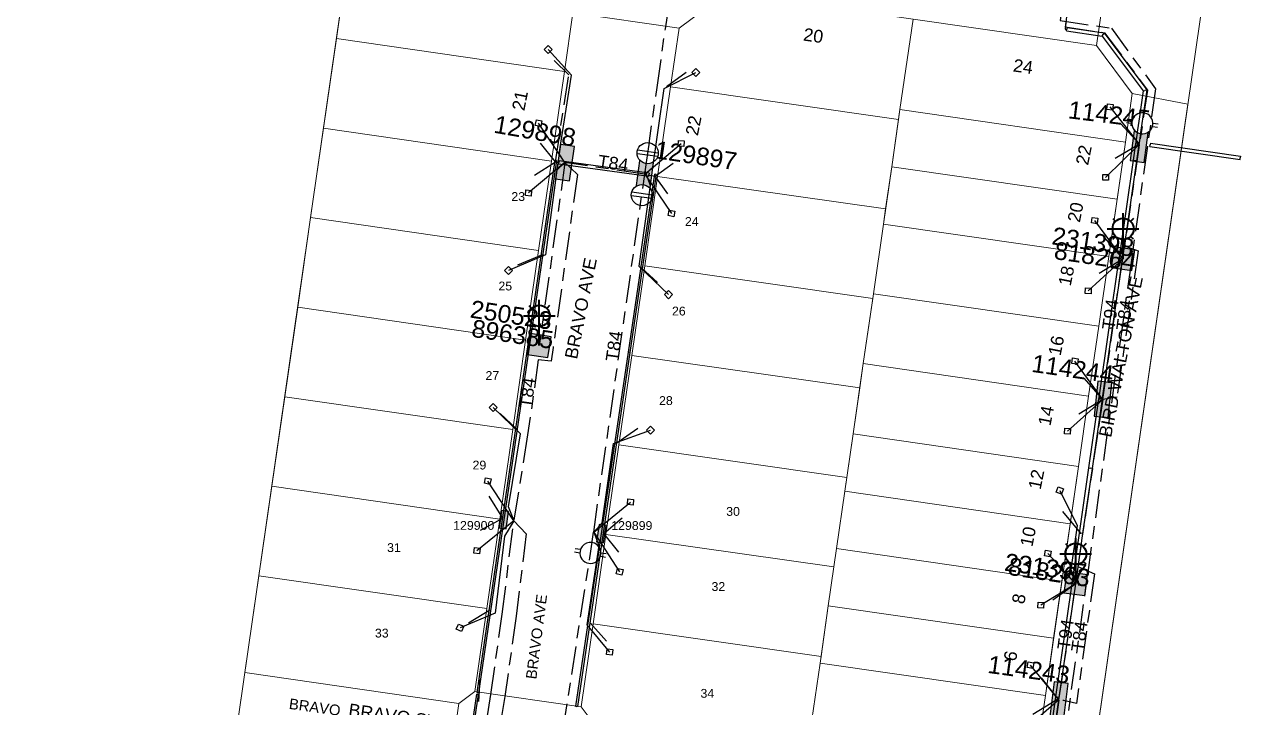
# Model space of a CAD drawing. Header units: metres. Extents: x 300545 to 301772, y 6244522 to 6246099.
# Drawn here: x 300962.2 to 301137.2, y 6244959.1 to 6245055.9 of the extents above; entities that cross this region are included whole.
import ezdxf
from ezdxf.enums import TextEntityAlignment as Align

# ---------------------------------------------------------------- set-up
doc = ezdxf.new("R2010")
doc.units = ezdxf.units.M
doc.linetypes.add('Cable Exist UG', pattern=[8.2, 4, -1.2, 1.8, -1.2])
doc.layers.get('0').update_dxf_attribs({"color": 6})
for name, color, linetype in [('_User Miscellaneous1', 7, 'Continuous'), ('Duct_SP_EXT', 7, 'Continuous'), ('Equip_LV_EXT', 7, 'Continuous'), ('Equip_SP_SL_EXT', 7, 'Continuous'), ('Mains_HV_EXT', 7, 'Continuous'), ('Mains_LV_EXT', 7, 'Continuous'), ('Mains_LV_SL_EXT', 7, 'Continuous'), ('Services_SP_EXT', 7, 'Continuous'), ('SupportsUG_SP_LV_EXT', 7, 'Continuous'), ('SupportsUG_SP_LV_SL_EXT', 7, 'Continuous'), ('Trench_SP_EXT', 7, 'Continuous')]:
    doc.layers.add(name, color=color, linetype=linetype)
doc.layers.add('Cadastre Land Parcels_SP_EXT', color=9, linetype='Continuous', lineweight=5)
doc.layers.add('Cadastre Roads_SP_EXT', color=9, linetype='Continuous', lineweight=5)
doc.styles.add('COLUMN_LABEL', font='arial.ttf')
doc.styles.add('iecARIAL', font='arial.ttf', dxfattribs={"height": 2})
doc.styles.add('POLE_LABEL', font='arial.ttf')
doc.styles.get("Standard").update_dxf_attribs({"font": 'arial.ttf'})

# ---------------------------------------------------------------- blocks, each defined once
blk = doc.blocks.new('COLUMN_EXT')
blk.add_hatch(color=256).paths.add_polyline_path([(-1.49, 1.48), (-1.49, -1.49), (1.48, -1.49), (1.48, 1.48)])
blk.add_lwpolyline([(-1.49, -1.49), (1.48, -1.49), (1.48, 1.48), (-1.49, 1.48)], close=True)
for tag, height, style, flags, p in [('ASSET_NUM', 2.5, 'COLUMN_LABEL', 8, (2, 2)), ('STRUCTURE_PLANT_NUMBER', 0.2, 'POLE_LABEL', 9, (1.81, 0.03)), ('STREET_CODE', 0.2, 'COLUMN_LABEL', 9, (1.81, -0.2))]:
    blk.add_attdef(tag, text='', height=height, dxfattribs=dict(style=style, flags=flags)).set_placement(p, align=Align.MIDDLE_LEFT)
at = {"flags": 9}
for tag, p in [('COLUMN_TYPE', (1.81, -0.4)), ('OWNED_BY', (1.81, -0.6)), ('STATE', (1.81, -0.8)), ('USAGE', (1.81, -1)), ('STREETNAME', (1.81, -1.6)), ('SUBURB', (1.81, -1.8)), ('LEGEND', (1.81, -1.2)), ('LOCATION', (1.81, -1.4)), ('NOTES', (1.81, -2))]:
    blk.add_attdef(tag, text='', height=0.2, dxfattribs=at).set_placement(p, align=Align.MIDDLE_LEFT)
at = {"flags": 1}
blk.add_attdef('Z', (1.81, -2.35), '', height=0.2, dxfattribs=at)
blk = doc.blocks.new('PILLAR_EXT')
blk.add_hatch(color=256).paths.add_polyline_path([(-2.475, 0.99), (-2.475, -0.99), (2.475, -0.99), (2.475, 0.99)])
blk.add_lwpolyline([(-2.475, -0.99), (2.475, -0.99), (2.475, 0.99), (-2.475, 0.99)], close=True)
at = {"style": 'iecARIAL', "flags": 8}
blk.add_attdef('ASSET_NUM', (1.5, 3.5), '', height=2.5, dxfattribs=at)
for tag, p, flags in [('OWNED_BY', (0, -0.2), 9), ('STATE', (0, -0.4), 9), ('SUPPORT_TYPE', (0, -0.6), 9), ('STREETNAME', (0, -1.8), 9), ('USAGE', (0, -0.8), 9), ('LEGEND', (0, -1), 9), ('LOCATION', (0, -1.2), 9), ('NOTES', (0, -1.4), 9), ('PARENT', (0, -1.6), 9), ('SUBURB', (0, -2), 1)]:
    blk.add_attdef(tag, p, '', height=0.2, dxfattribs=dict(flags=flags))
blk = doc.blocks.new('*U41')
blk.add_hatch(color=256).paths.add_polyline_path([(2.51, -2.1), (2.48, -0.12), (-2.47, -0.19), (-2.44, -2.17)])
blk.add_lwpolyline([(2.48, -0.12), (-2.47, -0.19), (-2.44, -2.17), (2.51, -2.1)], close=True)
at = {"style": 'iecARIAL', "flags": 8}
blk.add_attdef('ASSET_NUM', (1.5, 3.5), '', height=2.5, dxfattribs=at)
for tag, p, flags in [('OWNED_BY', (0, -0.2), 9), ('STATE', (0, -0.4), 9), ('SUPPORT_TYPE', (0, -0.6), 9), ('STREETNAME', (0, -1.8), 9), ('SUBURB', (0, -2), 1), ('USAGE', (0, -0.8), 9), ('LEGEND', (0, -1), 9), ('LOCATION', (0, -1.2), 9), ('NOTES', (0, -1.4), 9), ('PARENT', (0, -1.6), 9)]:
    blk.add_attdef(tag, p, '', height=0.2, dxfattribs=dict(flags=flags))
blk = doc.blocks.new('*U40')
blk.add_hatch(color=256).paths.add_polyline_path([(2.48, -2.28), (2.48, -0.3), (-2.47, -0.32), (-2.47, -2.3)])
blk.add_lwpolyline([(2.48, -0.3), (-2.47, -0.32), (-2.47, -2.3), (2.48, -2.28)], close=True)
at = {"style": 'iecARIAL', "flags": 8}
blk.add_attdef('ASSET_NUM', (1.5, 3.5), '', height=2.5, dxfattribs=at)
for tag, p, flags in [('OWNED_BY', (0, -0.2), 9), ('STATE', (0, -0.4), 9), ('SUPPORT_TYPE', (0, -0.6), 9), ('STREETNAME', (0, -1.8), 9), ('SUBURB', (0, -2), 1), ('USAGE', (0, -0.8), 9), ('LEGEND', (0, -1), 9), ('LOCATION', (0, -1.2), 9), ('NOTES', (0, -1.4), 9), ('PARENT', (0, -1.6), 9)]:
    blk.add_attdef(tag, p, '', height=0.2, dxfattribs=dict(flags=flags))
blk = doc.blocks.new('SL_LANTERN_EXT')
at = {"lineweight": 40}
for p, q in [((-1.46, 5.68), (-1.06, 5.28)), ((0, 1.97), (0, 6.47)), ((1.46, 5.68), (1.06, 5.28)), ((-2.25, 4.22), (2.25, 4.22)), ((-1.46, 2.76), (-1.06, 3.16)), ((0, 0), (0, 2.72)), ((1.46, 2.76), (1.06, 3.16))]:
    blk.add_line(p, q, dxfattribs=at)
blk.add_circle((0, 4.22), 1.5, dxfattribs=at)
at = {"style": 'iecARIAL', "flags": 8}
blk.add_attdef('ASSET_NUM', (1.5, 1.5), '', height=2.5, dxfattribs=at)
for tag, p, height, flags in [('OPERATING_VOLTAGE', (0.98, -1.65), 0.2, 9), ('ORIENTATION', (0.98, -1.85), 0.2, 9), ('CONSTRUCTED_VOLTAGE', (0.98, -0.65), 0.2, 9), ('CONTROL_TYPE', (0.98, -0.85), 0.2, 9), ('LANTERN_PURPOSE', (0.98, -1.05), 0.2, 9), ('LANTERN_TYPE', (0.98, -1.25), 0.2, 9), ('NO_PHASES', (0.98, -1.45), 0.2, 9), ('LNUMBER', (2.18, -3.25), 2.5, 8), ('OWNED_BY', (0.98, -2.05), 0.2, 9), ('STATE', (0.98, -2.25), 0.2, 9), ('USAGE', (0.98, -2.45), 0.2, 9), ('CEXIST', (0.98, -2.65), 0.2, 9), ('CNEW', (0.98, -2.85), 0.2, 9), ('CNUMBER', (0.98, -3.05), 0.2, 9), ('CREMOVE', (0.98, -3.25), 0.2, 9), ('CREPLACE', (0.98, -3.45), 0.2, 9), ('LKINGHEIGHT', (0.98, -3.65), 0.2, 9), ('LBRACKET', (0.98, -3.85), 0.2, 9), ('LBRACKETVOCAB', (0.98, -4.05), 0.2, 9), ('LCATEGORY', (0.98, -4.25), 0.2, 9), ('LCHARGE1', (0.98, -4.45), 0.2, 9), ('LCHARGE1PERCENT', (0.98, -4.65), 0.2, 9), ('LCHARGE2', (0.98, -4.85), 0.2, 9), ('LCHARGE2PERCENT', (0.98, -5.05), 0.2, 9), ('LCHARGE3', (0.98, -5.25), 0.2, 9), ('LCHARGE3PERCENT', (0.98, -5.45), 0.2, 9), ('LEXIST', (0.98, -5.65), 0.2, 9), ('LLAMP', (0.98, -5.85), 0.2, 9), ('LLAMPVOCAB', (0.98, -6.05), 0.2, 9), ('LMAST', (0.98, -6.25), 0.2, 9), ('LMASTVOCAB', (0.98, -6.45), 0.2, 9), ('LNEW', (0.98, -6.65), 0.2, 9), ('LANTNUMBER', (0.98, -6.85), 0.2, 9), ('LOUTREACH', (0.98, -7.25), 0.2, 9), ('LOUTREACHVOCAB', (0.98, -7.45), 0.2, 9), ('LRATECODE', (0.98, -7.65), 0.2, 9), ('LREMOVE', (0.98, -7.85), 0.2, 9), ('LREPLACE', (0.98, -8.05), 0.2, 9), ('LTYPE', (0.98, -8.25), 0.2, 9), ('LTYPEVOCAB', (0.98, -8.45), 0.2, 9), ('LEGEND', (0.98, -8.65), 0.2, 9), ('LOCATION', (0.98, -8.85), 0.2, 9), ('STREETNAME', (0.98, -9.25), 0.2, 9), ('SUBURB', (0.98, -9.45), 0.2, 1), ('NOTES', (0.98, -9.05), 0.2, 9)]:
    blk.add_attdef(tag, p, '', height=height, dxfattribs=dict(flags=flags))
blk = doc.blocks.new('CCP_EXT')
at = {"flags": 9}
for tag, p in [('STATE', (0, -1.8)), ('LIFE_SUPPORT', (0, -1.6)), ('NOTES', (0, -2))]:
    blk.add_attdef(tag, text='', height=0.2, dxfattribs=at).set_placement(p, align=Align.MIDDLE_LEFT)
blk.add_wipeout([(0, 0.57), (0.57, 0), (0, -0.57), (-0.57, 0)])
blk.add_lwpolyline([(-0.57, 0), (0, 0.57), (0.57, 0), (0, -0.57), (-0.57, 0)])
at = {"flags": 1}
blk.add_attdef('Z', (0, 0), '', height=0.2, dxfattribs=at)
at = {"flags": 9}
for tag, p in [('CCP_TYPE', (0, 0)), ('CONSTRUCTED_VOLTAGE', (0, -0.2)), ('OPERATING_VOLTAGE', (0, -0.6)), ('ORIENTATION', (0, -0.8)), ('OWNED_BY', (0, -1)), ('NO_PHASES', (0, -0.4)), ('USAGE', (0, -1.2)), ('LEGEND', (0, -1.4))]:
    blk.add_attdef(tag, text='', height=0.2, dxfattribs=at).set_placement(p, align=Align.MIDDLE_LEFT)
blk = doc.blocks.new('LV_UG_LINKS_CLOSED_EXT')
blk.add_wipeout([(-1.06, 1.06), (-1.18, 0.92), (-1.29, 0.76), (-1.37, 0.59), (-1.43, 0.42), (-1.48, 0.23), (-1.49, 0.05), (-1.49, -0.14), (-1.46, -0.33), (-1.41, -0.51), (-1.33, -0.68), (-1.24, -0.84), (-1.12, -0.99), (-0.99, -1.12), (-0.84, -1.24), (-0.68, -1.33), (-0.51, -1.41), (-0.33, -1.46), (-0.14, -1.49), (0.05, -1.49), (0.23, -1.48), (0.42, -1.43), (0.59, -1.37), (0.76, -1.29), (0.92, -1.18), (1.06, -1.06), (1.18, -0.92), (1.29, -0.76), (1.37, -0.59), (1.43, -0.42), (1.48, -0.23), (1.49, -0.05), (1.49, 0.14), (1.46, 0.33), (1.41, 0.51), (1.33, 0.68), (1.24, 0.84), (1.12, 0.99), (0.99, 1.12), (0.84, 1.24), (0.68, 1.33), (0.51, 1.41), (0.33, 1.46), (0.14, 1.49), (-0.05, 1.49), (-0.23, 1.48), (-0.42, 1.43), (-0.59, 1.37), (-0.76, 1.29), (-0.92, 1.18)])
for p, q in [((-0.25, -1.48), (-0.25, 1.48)), ((0.25, -1.48), (0.25, 1.48))]:
    blk.add_line(p, q)
blk.add_circle((0, 0), 1.5)
at = {"flags": 9}
for tag, p in [('ACTUAL_STATUS', (0, 0)), ('CONSTRUCTED_VOLTAGE', (0, -0.2)), ('OPERATING_VOLTAGE', (0, -0.6)), ('ORIENTATION', (0, -0.8)), ('STATE', (0, -1)), ('SWITCH_TYPE', (0, -1.2)), ('NO_PHASES', (0, -0.4)), ('USAGE', (0, -1.4)), ('NOTES', (0, -1.6))]:
    blk.add_attdef(tag, text='', height=0.2, dxfattribs=at).set_placement(p, align=Align.MIDDLE_LEFT)
at = {"flags": 1}
blk.add_attdef('Z', (0, 0), '', height=0.2, dxfattribs=at)
blk = doc.blocks.new('LV_UG_LINKS_OPEN_EXT')
blk.add_wipeout([(-0.25, 1.47), (-0.43, 1.43), (-0.61, 1.36), (-0.77, 1.28), (-0.93, 1.17), (-1.07, 1.05), (-1.19, 0.9), (-1.29, 0.75), (-1.38, 0.58), (-1.44, 0.4), (-1.48, 0.22), (-1.49, 0.03), (-1.49, -0.16), (-1.45, -0.34), (-1.4, -0.52), (-1.32, -0.69), (-1.23, -0.85), (-1.11, -1), (-0.98, -1.13), (-0.83, -1.24), (-0.66, -1.34), (-0.49, -1.41), (-0.31, -1.46), (-0.13, -1.49), (0.06, -1.49), (0.25, -1.47), (0.43, -1.43), (0.61, -1.36), (0.77, -1.28), (0.93, -1.17), (1.07, -1.05), (1.19, -0.9), (1.29, -0.75), (1.38, -0.58), (1.44, -0.4), (1.48, -0.22), (1.49, -0.03), (1.49, 0.16), (1.45, 0.34), (1.4, 0.52), (1.32, 0.69), (1.23, 0.85), (1.11, 1), (0.98, 1.13), (0.83, 1.24), (0.66, 1.34), (0.49, 1.41), (0.31, 1.46), (0.13, 1.49), (-0.06, 1.49)])
for p, q in [((-0.25, 1.47), (-0.25, 2.22)), ((0.25, 1.47), (0.25, 2.22)), ((-0.25, -1.47), (-0.25, -2.22)), ((0.25, -1.47), (0.25, -2.22))]:
    blk.add_line(p, q)
blk.add_lwpolyline([(0, -1.49, 1), (0, 1.49, 1)], format="xyb", close=True)
at = {"flags": 9}
for tag, p in [('ACTUAL_STATUS', (0, 0)), ('CONSTRUCTED_VOLTAGE', (0, -0.2)), ('OPERATING_VOLTAGE', (0, -0.6)), ('ORIENTATION', (0, -0.8)), ('STATE', (0, -1)), ('SWITCH_TYPE', (0, -1.2)), ('NO_PHASES', (0, -0.4)), ('USAGE', (0, -1.4)), ('NOTES', (0, -1.6))]:
    blk.add_attdef(tag, text='', height=0.2, dxfattribs=at).set_placement(p, align=Align.MIDDLE_LEFT)
at = {"flags": 1}
blk.add_attdef('Z', (0, 0), '', height=0.2, dxfattribs=at)

msp = doc.modelspace()

# ---------------------------------------------------------------- linework, layer by layer
at = {"layer": 'Cadastre Land Parcels_SP_EXT', "linetype": 'Continuous'}
for points in [[(301031.15, 6245224.95), (300951.53, 6245236.55), (300929.86, 6245087.24), (300908.33, 6244937.91), (300987.99, 6244926.42), (301009.53, 6245075.71), (301031.15, 6245224.95)], [(301190.28, 6245201.92), (301150.52, 6245207.71), (301107.42, 6244909.21), (301147.24, 6244903.45), (301168.73, 6245052.71), (301190.28, 6245201.92)], [(301039.87, 6245057.59), (301034.79, 6245064.4), (301008.45, 6245068.21), (301006.39, 6245053.94), (301038.67, 6245049.27), (301039.87, 6245057.59)], [(301086.2, 6245043.89), (301088.05, 6245056.69), (301061.72, 6245060.51), (301054.91, 6245055.42), (301053.71, 6245047.1), (301086, 6245042.48), (301086.2, 6245043.89)], [(301119.11, 6245046.15), (301114.03, 6245052.94), (301088.05, 6245056.69), (301086.2, 6245043.89), (301118.12, 6245039.27), (301119.11, 6245046.15)], [(301038.67, 6245049.27), (301006.39, 6245053.94), (301004.56, 6245041.25), (301036.84, 6245036.58), (301038.67, 6245049.27)], [(301085.03, 6245035.77), (301086, 6245042.48), (301053.71, 6245047.1), (301051.88, 6245034.41), (301084.17, 6245029.79), (301085.03, 6245035.77)], [(301118.12, 6245039.27), (301086.2, 6245043.89), (301085.03, 6245035.77), (301116.95, 6245031.16), (301118.12, 6245039.27)], [(301036.84, 6245036.58), (301004.56, 6245041.25), (301002.73, 6245028.56), (301035.01, 6245023.89), (301036.84, 6245036.58)], [(301116.95, 6245031.16), (301085.03, 6245035.77), (301083.86, 6245027.65), (301115.78, 6245023.04), (301116.95, 6245031.16)], [(301082.43, 6245017.76), (301083.86, 6245027.65), (301084.17, 6245029.79), (301051.88, 6245034.41), (301050.05, 6245021.72), (301082.34, 6245017.1), (301082.43, 6245017.76)], [(301115.78, 6245023.04), (301083.86, 6245027.65), (301082.43, 6245017.76), (301114.35, 6245013.15), (301115.78, 6245023.04)], [(301081, 6245007.86), (301082.34, 6245017.1), (301050.05, 6245021.72), (301048.22, 6245009.03), (301080.51, 6245004.42), (301081, 6245007.86)], [(301114.35, 6245013.15), (301082.43, 6245017.76), (301081, 6245007.86), (301112.92, 6245003.25), (301114.35, 6245013.15)], [(301079.57, 6244997.89), (301080.51, 6245004.42), (301048.22, 6245009.03), (301046.39, 6244996.34), (301078.68, 6244991.72), (301079.57, 6244997.89)], [(301112.92, 6245003.25), (301081, 6245007.86), (301079.57, 6244997.89), (301111.48, 6244993.28), (301112.92, 6245003.25)], [(301111.48, 6244993.28), (301079.57, 6244997.89), (301078.4, 6244989.77), (301110.31, 6244985.17), (301111.48, 6244993.28)], [(301077.22, 6244981.65), (301078.4, 6244989.77), (301078.68, 6244991.72), (301046.39, 6244996.34), (301044.56, 6244983.65), (301076.85, 6244979.04), (301077.22, 6244981.65)], [(301110.31, 6244985.17), (301078.4, 6244989.77), (301077.22, 6244981.65), (301109.13, 6244977.05), (301110.31, 6244985.17)], [(301076.05, 6244973.54), (301076.85, 6244979.04), (301044.56, 6244983.65), (301042.73, 6244970.96), (301075.02, 6244966.35), (301076.05, 6244973.54)], [(301109.13, 6244977.05), (301077.22, 6244981.65), (301076.05, 6244973.54), (301107.96, 6244968.94), (301109.13, 6244977.05)], [(301107.96, 6244968.94), (301076.05, 6244973.54), (301074.88, 6244965.42), (301106.79, 6244960.82), (301107.96, 6244968.94)], [(301074.88, 6244965.42), (301075.02, 6244966.35), (301042.73, 6244970.96), (301041.04, 6244959.21), (301042.73, 6244956.94), (301073.03, 6244952.55), (301074.88, 6244965.42)], [(301105.22, 6244949.94), (301106.79, 6244960.82), (301074.88, 6244965.42), (301073.03, 6244952.55), (301102.96, 6244948.24), (301105.22, 6244949.94)]]:
    msp.add_lwpolyline(points, close=True, dxfattribs=at)
at = {"layer": 'Cadastre Land Parcels_SP_EXT'}
for points in [[(301035.01, 6245023.89), (301002.73, 6245028.56), (301000.9, 6245015.87), (301033.18, 6245011.2), (301035.01, 6245023.89)], [(301033.18, 6245011.2), (301000.9, 6245015.87), (300999.07, 6245003.18), (301031.35, 6244998.51), (301033.18, 6245011.2)], [(301031.35, 6244998.51), (300999.07, 6245003.18), (300997.24, 6244990.49), (301029.52, 6244985.82), (301031.35, 6244998.51)], [(301029.52, 6244985.82), (300997.24, 6244990.49), (300995.4, 6244977.8), (301027.69, 6244973.13), (301029.52, 6244985.82)], [(301026, 6244961.38), (301027.69, 6244973.13), (300995.4, 6244977.8), (300993.43, 6244964.09), (301023.74, 6244959.69), (301026, 6244961.38)]]:
    msp.add_lwpolyline(points, close=True, dxfattribs=at)
at = {"layer": 'Cadastre Roads_SP_EXT', "linetype": 'Continuous'}
for points in [[(301116.2, 6245067.98), (301090.22, 6245071.75), (301063.88, 6245075.55), (301063.31, 6245067.95), (301061.72, 6245060.51), (301088.05, 6245056.69), (301114.03, 6245052.94), (301116.2, 6245067.98)], [(301023.74, 6244959.69), (300993.43, 6244964.09), (300992.28, 6244956.17), (301022.59, 6244951.77), (301023.74, 6244959.69)]]:
    msp.add_lwpolyline(points, close=True, dxfattribs=at)
at = {"layer": 'Duct_SP_EXT'}
for p, q in [((301109.8, 6245055.02), (301109.84, 6245055.26)), ((301109.8, 6245055.02), (301114.84, 6245054.29)), ((301109.87, 6245055.5), (301109.84, 6245055.26)), ((301109.87, 6245055.5), (301115.11, 6245054.74)), ((301114.84, 6245054.29), (301114.97, 6245054.52)), ((301115.11, 6245054.74), (301114.97, 6245054.52)), ((301115.11, 6245054.74), (301121.15, 6245046.67)), ((301114.84, 6245054.29), (301120.65, 6245046.54)), ((301120.65, 6245046.54), (301120.9, 6245046.6)), ((301121.15, 6245046.67), (301120.9, 6245046.6)), ((301119.57, 6245039.06), (301119.22, 6245036.68)), ((301119.59, 6245039.25), (301119.57, 6245039.06)), ((301119.57, 6245039.06), (301119.8, 6245039.03)), ((301119.59, 6245039.25), (301119.83, 6245039.21)), ((301119.59, 6245039.25), (301119.83, 6245039.21)), ((301120.04, 6245038.99), (301119.7, 6245036.61)), ((301120.04, 6245038.99), (301119.8, 6245039.03)), ((301120.07, 6245039.18), (301119.83, 6245039.21)), ((301120.07, 6245039.18), (301119.83, 6245039.21)), ((301120.07, 6245039.18), (301120.04, 6245038.99)), ((301121.61, 6245038.65), (301121.65, 6245038.89)), ((301121.61, 6245038.65), (301134.36, 6245036.79)), ((301121.68, 6245039.13), (301121.65, 6245038.89)), ((301121.68, 6245039.13), (301134.43, 6245037.26)), ((301134.36, 6245036.79), (301134.4, 6245037.02)), ((301134.43, 6245037.26), (301134.4, 6245037.02)), ((301037.31, 6245036.68), (301037.43, 6245036.67)), ((301037.55, 6245036.65), (301037.43, 6245036.67)), ((301037.86, 6245036.13), (301037.9, 6245036.37)), ((301037.93, 6245036.61), (301037.9, 6245036.37)), ((301119.22, 6245036.68), (301117.23, 6245022.89)), ((301119.7, 6245036.61), (301117.71, 6245022.82)), ((301119.22, 6245036.68), (301119.22, 6245036.68)), ((301119.22, 6245036.68), (301119.46, 6245036.65)), ((301119.22, 6245036.68), (301119.46, 6245036.65)), ((301119.7, 6245036.61), (301119.46, 6245036.65)), ((301119.7, 6245036.61), (301119.46, 6245036.65)), ((301119.7, 6245036.61), (301119.7, 6245036.61)), ((301050.61, 6245034.38), (301050.64, 6245034.62)), ((301050.67, 6245034.86), (301050.64, 6245034.62)), ((301051.43, 6245034.71), (301051.55, 6245034.7)), ((301051.67, 6245034.68), (301051.55, 6245034.7)), ((301117.22, 6245022.83), (301115.79, 6245012.94)), ((301117.23, 6245022.89), (301117.22, 6245022.83)), ((301117.22, 6245022.83), (301117.46, 6245022.8)), ((301117.23, 6245022.89), (301117.47, 6245022.86)), ((301117.23, 6245022.89), (301117.47, 6245022.86)), ((301117.71, 6245022.82), (301117.47, 6245022.86)), ((301117.71, 6245022.82), (301117.47, 6245022.86)), ((301117.7, 6245022.76), (301116.27, 6245012.87)), ((301117.7, 6245022.76), (301117.46, 6245022.8)), ((301117.71, 6245022.82), (301117.7, 6245022.76)), ((301115.79, 6245012.94), (301114.36, 6245003.04)), ((301116.27, 6245012.87), (301114.84, 6245002.97)), ((301115.79, 6245012.94), (301116.03, 6245012.9)), ((301116.27, 6245012.87), (301116.03, 6245012.9)), ((301047.69, 6245009.48), (301047.8, 6245009.47)), ((301047.92, 6245009.45), (301047.8, 6245009.47)), ((301114.34, 6245002.89), (301112.92, 6244993.07)), ((301114.82, 6245002.82), (301113.4, 6244993)), ((301114.36, 6245003.04), (301114.34, 6245002.89)), ((301114.34, 6245002.89), (301114.58, 6245002.85)), ((301114.34, 6245002.89), (301114.58, 6245002.85)), ((301114.36, 6245003.04), (301114.6, 6245003.01)), ((301114.82, 6245002.82), (301114.58, 6245002.85)), ((301114.82, 6245002.82), (301114.58, 6245002.85)), ((301114.84, 6245002.97), (301114.6, 6245003.01)), ((301114.84, 6245002.97), (301114.82, 6245002.82)), ((301112.92, 6244993.07), (301111.59, 6244983.85)), ((301113.4, 6244993), (301112.07, 6244983.78)), ((301112.92, 6244993.07), (301113.16, 6244993.04)), ((301113.4, 6244993), (301113.16, 6244993.04)), ((301111.59, 6244983.85), (301110.56, 6244976.7)), ((301112.07, 6244983.78), (301111.04, 6244976.64)), ((301111.59, 6244983.85), (301111.83, 6244983.82)), ((301111.59, 6244983.85), (301111.83, 6244983.82)), ((301112.07, 6244983.78), (301111.83, 6244983.82)), ((301112.07, 6244983.78), (301111.83, 6244983.82)), ((301110.56, 6244976.7), (301108.24, 6244960.61)), ((301111.04, 6244976.64), (301108.71, 6244960.54)), ((301110.56, 6244976.7), (301110.8, 6244976.67)), ((301110.56, 6244976.7), (301110.8, 6244976.67)), ((301111.04, 6244976.64), (301110.8, 6244976.67)), ((301111.04, 6244976.64), (301110.8, 6244976.67)), ((301026.23, 6244961), (301024.63, 6244950.43)), ((301026.47, 6244960.96), (301024.86, 6244950.39)), ((301026.23, 6244961), (301026.35, 6244960.98)), ((301026.28, 6244961.25), (301026.4, 6244961.23)), ((301026.47, 6244960.96), (301026.35, 6244960.98)), ((301026.52, 6244961.21), (301026.4, 6244961.23)), ((301108.19, 6244960.26), (301106.66, 6244949.73)), ((301108.66, 6244960.2), (301107.14, 6244949.66)), ((301108.24, 6244960.61), (301108.19, 6244960.26)), ((301108.19, 6244960.26), (301108.42, 6244960.23)), ((301108.19, 6244960.26), (301108.42, 6244960.23)), ((301108.24, 6244960.61), (301108.47, 6244960.58)), ((301108.66, 6244960.2), (301108.42, 6244960.23)), ((301108.66, 6244960.2), (301108.42, 6244960.23)), ((301108.71, 6244960.54), (301108.47, 6244960.58)), ((301108.71, 6244960.54), (301108.66, 6244960.2)), ((301040.27, 6244959.29), (301040.39, 6244959.27)), ((301040.51, 6244959.25), (301040.39, 6244959.27))]:
    msp.add_line(p, q, dxfattribs=at)
at = {"layer": 'Mains_LV_EXT', "linetype": 'Cable Exist UG'}
for points in [[(301114.94, 6245002.79), (301117.66, 6245022.39)], [(301108.72, 6244960.19), (301111.08, 6244976.52)], [(301108.72, 6244960.18), (301107.91, 6244954.52), (301107.91, 6244954.52), (301106.26, 6244943.75), (301108.32, 6244943.47), (301108.32, 6244943.47), (301103.69, 6244911.16), (301097.6, 6244906.57), (301097.6, 6244906.57), (301093.16, 6244907.22), (301091.61, 6244909.47)]]:
    msp.add_lwpolyline(points, dxfattribs=at)
at = {"layer": 'Services_SP_EXT'}
msp.add_lwpolyline([(301108.72, 6244960.19), (301103.64, 6244955.79)], dxfattribs=at)
at = {"layer": 'Trench_SP_EXT', "linetype": 'Cable Exist UG'}
for points in [[(301109.71, 6245056.37), (301109.58, 6245055.29), (301109.84, 6245055.26)], [(301037.4, 6245036.46), (301039.3, 6245048.8), (301037.23, 6245050.84)], [(301120.13, 6245038.97), (301116.87, 6245042.49)], [(301034.45, 6245034.57), (301037.4, 6245036.46), (301035.28, 6245039.09)], [(301120.13, 6245038.97), (301116.03, 6245036.55)], [(301037.4, 6245036.46), (301037.9, 6245036.37)], [(301053.32, 6245031.94), (301051.52, 6245034.43), (301054.08, 6245036.28)], [(301050.68, 6245034.57), (301051.53, 6245034.43)], [(301117.8, 6245022.74), (301114.69, 6245026.27)], [(301049.59, 6245021.46), (301051.88, 6245019.36)], [(301117.8, 6245022.74), (301113.91, 6245020.32)], [(301114.94, 6245002.79), (301111.86, 6245006.31)], [(301114.94, 6245002.79), (301110.98, 6245000.37)], [(301045.96, 6244996.55), (301049.08, 6244998.7)], [(301026.8, 6244984.27), (301029.96, 6244985.96), (301028.02, 6244989.06)], [(301111.83, 6244983.82), (301108.95, 6244987.26)], [(301044.28, 6244983.77), (301046.86, 6244986.01)], [(301046.39, 6244981.15), (301044.28, 6244983.77)], [(301026.68, 6244963.1), (301026.49, 6244959.98)], [(301108.42, 6244960.23), (301105.03, 6244958.12)]]:
    msp.add_lwpolyline(points, dxfattribs=at)

# ---------------------------------------------------------------- block references
at = {"layer": 'Equip_SP_SL_EXT'}
ref = msp.add_blockref('SL_LANTERN_EXT', (301117.8, 6245022.74), dxfattribs=at)
ref.add_attrib('ASSET_NUM', '231398', dxfattribs={"layer": '0', "height": 2.5, "rotation": 351.1703, "style": 'iecARIAL'}).set_placement((301119.3, 6245024.24), align=Align.MIDDLE_RIGHT)
ref = msp.add_blockref('SL_LANTERN_EXT', (301035.11, 6245010.42), dxfattribs=at)
ref.add_attrib('ASSET_NUM', '250523', dxfattribs={"layer": '0', "height": 2.5, "rotation": 351.3605, "style": 'iecARIAL'}).set_placement((301036.61, 6245011.92), align=Align.BOTTOM_RIGHT)
ref = msp.add_blockref('SL_LANTERN_EXT', (301111.1, 6244976.67), dxfattribs=at)
ref.add_attrib('ASSET_NUM', '231397', dxfattribs={"layer": '0', "height": 2.5, "rotation": 352.0928, "style": 'iecARIAL'}).set_placement((301112.6, 6244978.17), align=Align.MIDDLE_RIGHT)
at = {"layer": 'SupportsUG_SP_LV_EXT'}
ref = msp.add_blockref('PILLAR_EXT', (301120.13, 6245038.97), dxfattribs=dict(at, rotation=262.3727028064641))
ref.add_attrib('ASSET_NUM', '114245', dxfattribs={"layer": '0', "height": 2.5, "rotation": 352.9862, "style": 'iecARIAL'}).set_placement((301121.63, 6245042.47), align=Align.MIDDLE_RIGHT)
ref = msp.add_blockref('PILLAR_EXT', (301038.75, 6245036.35), dxfattribs=dict(at, rotation=81.74119576830168))
ref.add_attrib('ASSET_NUM', '129898', dxfattribs={"layer": '0', "height": 2.5, "rotation": 350.1325, "style": 'iecARIAL'}).set_placement((301040.25, 6245039.85), align=Align.MIDDLE_RIGHT)
ref = msp.add_blockref('PILLAR_EXT', (301050.06, 6245034.73), dxfattribs=dict(at, rotation=262.1748447434045))
ref.add_attrib('ASSET_NUM', '129897', dxfattribs={"layer": '0', "height": 2.5, "rotation": 351.5071, "style": 'iecARIAL'}).set_placement((301051.56, 6245038.23), align=Align.MIDDLE_LEFT)
ref = msp.add_blockref('PILLAR_EXT', (301114.94, 6245002.79), dxfattribs=dict(at, rotation=83.98811085213866))
ref.add_attrib('ASSET_NUM', '114244', dxfattribs={"layer": '0', "height": 2.5, "rotation": 351.8238, "style": 'iecARIAL'}).set_placement((301116.44, 6245006.29), align=Align.MIDDLE_RIGHT)
ref = msp.add_blockref('*U41', (301029.52, 6244985.81), dxfattribs=dict(at, xscale=0.5, yscale=0.5, zscale=0.5, rotation=81.23597373899607))
ref.add_attrib('ASSET_NUM', '129900', dxfattribs={"layer": '0', "height": 1.25, "style": 'iecARIAL'}).set_placement((301028.75, 6244984.93), align=Align.MIDDLE_RIGHT)
ref = msp.add_blockref('*U40', (301044.56, 6244983.65), dxfattribs=dict(at, xscale=0.4999999999999999, yscale=0.4999999999999999, zscale=0.4999999999999999, rotation=261.1818140418515))
ref.add_attrib('ASSET_NUM', '129899', dxfattribs={"layer": '0', "height": 1.25, "style": 'iecARIAL'}).set_placement((301045.31, 6244984.91), align=Align.MIDDLE_LEFT)
ref = msp.add_blockref('PILLAR_EXT', (301108.72, 6244960.19), dxfattribs=dict(at, rotation=82.86678476201227))
ref.add_attrib('ASSET_NUM', '114243', dxfattribs={"layer": '0', "height": 2.5, "rotation": 352.1631, "style": 'iecARIAL'}).set_placement((301110.22, 6244963.69), align=Align.MIDDLE_RIGHT)
at = {"layer": 'SupportsUG_SP_LV_SL_EXT'}
ref = msp.add_blockref('COLUMN_EXT', (301117.8, 6245022.74), dxfattribs=dict(at, rotation=261.5093062367366))
ref.add_attrib('ASSET_NUM', '818264', dxfattribs={"layer": '0', "height": 2.5, "rotation": 351.6456, "style": 'COLUMN_LABEL'}).set_placement((301119.8, 6245023.49), align=Align.TOP_RIGHT)
ref = msp.add_blockref('COLUMN_EXT', (301035.11, 6245010.42), dxfattribs=dict(at, rotation=81.00357245716428))
ref.add_attrib('ASSET_NUM', '896385', dxfattribs={"layer": '0', "height": 2.5, "rotation": 351.3605, "style": 'COLUMN_LABEL'}).set_placement((301037.11, 6245011.17), align=Align.MIDDLE_RIGHT)
ref = msp.add_blockref('COLUMN_EXT', (301111.1, 6244976.67), dxfattribs=dict(at, rotation=352.6505888194866))
ref.add_attrib('ASSET_NUM', '818263', dxfattribs={"layer": '0', "height": 2.5, "rotation": 351.3087, "style": 'COLUMN_LABEL'}).set_placement((301113.1, 6244977.42), align=Align.MIDDLE_RIGHT)

# ---------------------------------------------------------------- texts
at = {"layer": '_User Miscellaneous1'}
for s, rotation, p in [('BRAVO AVE', 82.6723, (301034.69, 6244963.06)), ('BRAVO', 352.0937, (300999.59, 6244958.94))]:
    msp.add_text(s, height=1.5, rotation=rotation, dxfattribs=at).set_placement(p)
at = {"layer": 'Cadastre Land Parcels_SP_EXT'}
for s, rotation, p in [('20', 352.0958, (301072.43, 6245053.67)), ('24', 352.1263, (301102.14, 6245049.29)), ('21', 78.7585, (301032.99, 6245043.61)), ('22', 78.7646, (301057.57, 6245040.07)), ('22', 78.747, (301112.84, 6245035.89)), ('20', 78.751, (301111.67, 6245027.78)), ('18', 78.7456, (301110.37, 6245018.77)), ('16', 78.7501, (301108.94, 6245008.88)), ('14', 78.7441, (301107.5, 6244998.94)), ('12', 78.7497, (301106.12, 6244989.91)), ('10', 78.7443, (301104.95, 6244981.8)), ('8', 78.7497, (301103.78, 6244973.68)), ('6', 78.7497, (301102.61, 6244965.57))]:
    msp.add_text(s, height=1.8, rotation=rotation, dxfattribs=at).set_placement(p)
for s, p in [('23', (301031.16, 6245030.92)), ('24', (301055.74, 6245027.38)), ('25', (301029.33, 6245018.24)), ('26', (301053.91, 6245014.69)), ('27', (301027.5, 6245005.55)), ('28', (301052.08, 6245002)), ('29', (301025.67, 6244992.86)), ('30', (301061.59, 6244986.29)), ('31', (301013.56, 6244981.16)), ('32', (301059.51, 6244975.64)), ('33', (301011.84, 6244969.04)), ('34', (301057.95, 6244960.5))]:
    msp.add_text(s, height=1.25, dxfattribs=at).set_placement(p)
at = {"layer": 'Cadastre Roads_SP_EXT'}
for s, rotation, p in [('BRAVO AVE', 78.7594, (301040.46, 6245008.4)), ('BRAVO SVWY', 352.0937, (301008.01, 6244957.93))]:
    msp.add_text(s, height=1.8, rotation=rotation, dxfattribs=at).set_placement(p)
at = {"layer": 'Mains_LV_EXT'}
for s, rotation, p in [('T84', 351.8033, (301043.31, 6245035.7)), ('T94', 82.0379, (301116.58, 6245012.57)), ('T84', 82.0379, (301118.59, 6245012.49)), ('T84', 81.9224, (301046.28, 6245008.07)), ('T84', 81.9243, (301034, 6245001.46)), ('T94', 82.0379, (301110.24, 6244967.21)), ('T84', 82.0379, (301112.2, 6244966.93))]:
    msp.add_text(s, height=1.8, rotation=rotation, dxfattribs=at).set_placement(p)

# ---------------------------------------------------------------- next in the draw order: block references
at = {"layer": 'Services_SP_EXT'}
for p in [(301036.36, 6245052.38), (301057.3, 6245049.14), (301030.76, 6245021.07), (301053.42, 6245017.64), (301028.6, 6245001.66), (301050.87, 6244998.42)]:
    msp.add_blockref('CCP_EXT', p, dxfattribs=at)
for p, rotation in [((301115.96, 6245044.25), 308.3344737060386), ((301035.02, 6245041.95), 303.7411959525047), ((301055.2, 6245039.07), 220.1748446652564), ((301115.32, 6245034.27), 44.33447370101896), ((301033.58, 6245032.05), 39.74119590672892), ((301053.84, 6245029.16), 124.1748450754292), ((301113.78, 6245028.14), 306.7461070143106), ((301112.87, 6245018.18), 42.74610727100447), ((301110.99, 6245008.23), 305.9881106827959), ((301109.94, 6244998.29), 41.98811114600788), ((301027.82, 6244991.22), 303.2359738215254), ((301108.84, 6244989.9), 294.2313752758164), ((301048.04, 6244988.24), 219.1818138912442), ((301026.29, 6244981.34), 39.23597388723104), ((301107.15, 6244980.96), 304.6505892894843), ((301046.5, 6244978.36), 123.1818141045935), ((301106.14, 6244973.61), 40.6505888055522), ((301023.89, 6244970.42), 22.39163487660199), ((301045.08, 6244966.98), 129.9652787960478), ((301104.67, 6244965.11), 304.8667850065341)]:
    msp.add_blockref('CCP_EXT', p, dxfattribs=dict(at, rotation=rotation))

# ---------------------------------------------------------------- next in the draw order: linework, layer by layer
at = {"layer": 'Cadastre Roads_SP_EXT', "linetype": 'Continuous'}
for points in [[(301042.73, 6244970.96), (301044.56, 6244983.65), (301046.39, 6244996.34), (301048.22, 6245009.03), (301050.05, 6245021.72), (301051.88, 6245034.41), (301053.71, 6245047.1), (301054.91, 6245055.42), (301039.87, 6245057.59), (301038.67, 6245049.27), (301036.84, 6245036.58), (301035.01, 6245023.89), (301033.18, 6245011.2), (301031.35, 6244998.51), (301029.52, 6244985.82), (301027.69, 6244973.13), (301026, 6244961.38), (301041.04, 6244959.21), (301042.73, 6244970.96)], [(301126.98, 6245044.65), (301119.11, 6245046.15), (301118.12, 6245039.27), (301115.78, 6245023.04), (301114.35, 6245013.15), (301112.92, 6245003.25), (301111.48, 6244993.28), (301106.79, 6244960.82), (301105.22, 6244949.94), (301113.09, 6244948.47), (301126.98, 6245044.65)]]:
    msp.add_lwpolyline(points, close=True, dxfattribs=at)
at = {"layer": 'Duct_SP_EXT'}
for p, q in [((301037.31, 6245036.68), (301026.28, 6244961.25)), ((301037.55, 6245036.65), (301026.52, 6244961.21))]:
    msp.add_line(p, q, dxfattribs=at)
at = {"layer": 'Mains_LV_EXT', "linetype": 'Cable Exist UG'}
for points in [[(301120.07, 6245038.86), (301120.02, 6245038.51), (301120.02, 6245038.51), (301118.02, 6245024.58), (301119.94, 6245023.86), (301119.94, 6245023.86), (301116.94, 6245003.09), (301114.94, 6245002.79)], [(301038.75, 6245036.35), (301040.52, 6245034.65), (301040.52, 6245034.65), (301037.08, 6245010.13), (301036.81, 6245008.22), (301034.98, 6245008.38), (301034.98, 6245008.38), (301033.47, 6244997.76), (301031.51, 6244985.68)], [(301114.94, 6245002.79), (301114.21, 6244998.15), (301114.21, 6244998.15), (301111.39, 6244979.13), (301113.73, 6244978.08), (301113.73, 6244978.08), (301111.21, 6244959.71), (301109.37, 6244960.11), (301109.26, 6244960.2)], [(301031.5, 6244985.59), (301033.26, 6244983.73), (301033.26, 6244983.73), (301031.85, 6244972.05), (301030.23, 6244960.66), (301028.06, 6244947.38), (301026.29, 6244947.03), (301026.09, 6244946.09), (301026.09, 6244946.09), (301021.93, 6244919.55), (301019.4, 6244919.89), (301018.06, 6244918.86), (301015.85, 6244919.18), (301014.75, 6244920.55)]]:
    msp.add_lwpolyline(points, dxfattribs=at)
at = {"layer": 'Mains_LV_SL_EXT', "linetype": 'Cable Exist UG'}
for points in [[(301038.75, 6245036.35), (301035.11, 6245010.42)], [(301026.4, 6244949.23), (301028.25, 6244960.94), (301028.25, 6244960.94), (301029.87, 6244972.33), (301031.51, 6244985.68)]]:
    msp.add_lwpolyline(points, dxfattribs=at)
at = {"layer": 'Services_SP_EXT'}
for points in [[(301038.75, 6245036.35), (301037.92, 6245037.6), (301037.92, 6245037.6), (301039.7, 6245048.75), (301036.36, 6245052.38)], [(301038.75, 6245036.35), (301035.02, 6245041.95)], [(301120.13, 6245038.97), (301115.32, 6245034.27)], [(301038.75, 6245036.35), (301037.58, 6245035.28), (301037.58, 6245035.28), (301036.01, 6245023.29), (301030.76, 6245021.07)], [(301038.75, 6245036.35), (301033.58, 6245032.05)], [(301117.8, 6245022.74), (301113.78, 6245028.14)], [(301117.8, 6245022.74), (301112.87, 6245018.18)], [(301114.94, 6245002.79), (301110.99, 6245008.23)], [(301114.94, 6245002.79), (301109.94, 6244998.29)], [(301031.51, 6244985.68), (301030.77, 6244987.55), (301030.77, 6244987.55), (301032.48, 6244997.9), (301028.6, 6245001.66)], [(301042.82, 6244983.99), (301044.02, 6244985.28), (301044.02, 6244985.28), (301045.65, 6244996.56), (301050.87, 6244998.42)], [(301031.5, 6244985.59), (301027.82, 6244991.22)], [(301108.84, 6244989.9), (301111.29, 6244984.9), (301111.29, 6244984.9), (301110.38, 6244978.7), (301111.53, 6244976.43)], [(301042.82, 6244983.99), (301048.04, 6244988.24)], [(301031.5, 6244985.59), (301030.18, 6244983.41), (301030.18, 6244983.41), (301028.88, 6244972.47), (301023.89, 6244970.42)], [(301031.5, 6244985.59), (301026.29, 6244981.34)], [(301111.1, 6244976.67), (301107.15, 6244980.96)], [(301111.1, 6244976.67), (301106.14, 6244973.61)], [(301108.72, 6244960.19), (301104.67, 6244965.11)]]:
    msp.add_lwpolyline(points, dxfattribs=at)
at = {"layer": 'Trench_SP_EXT', "linetype": 'Cable Exist UG'}
for points in [[(301053.12, 6245047.16), (301055.9, 6245049.18)], [(301035.69, 6245023.35), (301032.03, 6245021.82)], [(301031.95, 6244998.58), (301029.58, 6245000.8)], [(301111.1, 6244976.67), (301107.97, 6244979.77)], [(301111.1, 6244976.67), (301107.19, 6244973.82)], [(301028.1, 6244972.9), (301025.08, 6244971.06)], [(301042.33, 6244971.11), (301044.62, 6244968.53)], [(301108.72, 6244960.19), (301105.69, 6244964.08)]]:
    msp.add_lwpolyline(points, dxfattribs=at)

# ---------------------------------------------------------------- next in the draw order: texts
at = {"layer": 'Cadastre Roads_SP_EXT'}
msp.add_text('BIRD WALTON AVE', height=1.8, rotation=78.7441, dxfattribs=at).set_placement((301116.1, 6244997.3))

# ---------------------------------------------------------------- next in the draw order: block references
at = {"layer": 'Equip_LV_EXT'}
for name, p, rotation in [('LV_UG_LINKS_OPEN_EXT', (301120.53, 6245041.93), 261.7806922135136), ('LV_UG_LINKS_CLOSED_EXT', (301050.47, 6245037.7), 262.1748447434045), ('LV_UG_LINKS_CLOSED_EXT', (301049.65, 6245031.75), 262.1748447434045), ('LV_UG_LINKS_OPEN_EXT', (301042.36, 6244981.03), 261.1818140418515)]:
    msp.add_blockref(name, p, dxfattribs=dict(at, rotation=rotation))

# ---------------------------------------------------------------- next in the draw order: linework, layer by layer
at = {"layer": 'Duct_SP_EXT'}
for p, q in [((301120.65, 6245046.54), (301119.59, 6245039.25)), ((301121.15, 6245046.67), (301120.07, 6245039.18)), ((301050.61, 6245034.38), (301037.86, 6245036.13)), ((301050.67, 6245034.86), (301037.93, 6245036.61)), ((301051.43, 6245034.71), (301047.69, 6245009.48)), ((301051.67, 6245034.68), (301047.92, 6245009.45)), ((301047.69, 6245009.48), (301040.27, 6244959.29)), ((301047.92, 6245009.45), (301040.51, 6244959.25))]:
    msp.add_line(p, q, dxfattribs=at)
at = {"layer": 'Mains_HV_EXT', "linetype": 'Cable Exist UG'}
msp.add_lwpolyline([(301069.86, 6245145.85), (301069.7, 6245144.14), (301064.57, 6245143.16), (301055.65, 6245081.55), (301062.21, 6245072.77), (301109.93, 6245065.67), (301108.91, 6245056.5), (301116.14, 6245055.42), (301122.38, 6245046.82), (301108.42, 6244946.99), (301107.1, 6244939.8), (301102.97, 6244911.19), (301100.52, 6244909.17), (301074.06, 6244912.95), (301071.29, 6244892.71), (301069.42, 6244891.49)], dxfattribs=at)
at = {"layer": 'Mains_LV_EXT', "linetype": 'Cable Exist UG'}
for points in [[(301050.06, 6245034.73), (301050.47, 6245037.63), (301050.47, 6245037.63), (301051.8, 6245047), (301052.98, 6245055.34), (301056.12, 6245075.68), (301055.72, 6245076.44), (301055.72, 6245076.44), (301052.5, 6245080.75), (301054.08, 6245091.67), (301054.15, 6245092.11), (301055.89, 6245104.13), (301058.11, 6245106.29), (301058.11, 6245106.29), (301061.73, 6245131.57), (301062.21, 6245134.88), (301062.21, 6245134.88), (301062.31, 6245135.56), (301063.68, 6245145.12), (301063.89, 6245146.41), (301069.86, 6245145.85)], [(301127.7, 6245089.4), (301131.03, 6245086.68), (301131.03, 6245086.68), (301128.66, 6245069.87), (301117.94, 6245061.72), (301110.39, 6245062.76), (301109.67, 6245056.08), (301109.6, 6245055.59), (301109.6, 6245055.59), (301115.16, 6245054.77), (301121.24, 6245046.64), (301120.13, 6245038.97)], [(301050.06, 6245034.73), (301038.75, 6245036.35)], [(301042.82, 6244983.99), (301050.06, 6245034.73)], [(301038, 6244917.19), (301033.03, 6244917.91), (301037.22, 6244947.6), (301042.82, 6244983.99)]]:
    msp.add_lwpolyline(points, dxfattribs=at)
at = {"layer": 'Services_SP_EXT'}
for points in [[(301050.35, 6245034.97), (301051.21, 6245035.69), (301051.21, 6245035.69), (301052.79, 6245046.86), (301057.3, 6245049.14)], [(301120.13, 6245038.97), (301115.96, 6245044.25)], [(301050.06, 6245034.73), (301055.2, 6245039.07)], [(301050.12, 6245035.16), (301050.84, 6245033.12), (301050.84, 6245033.12), (301049.22, 6245021.69), (301053.42, 6245017.64)], [(301050.06, 6245034.73), (301053.84, 6245029.16)], [(301042.82, 6244983.99), (301043.54, 6244982.1), (301043.54, 6244982.1), (301041.84, 6244970.85), (301045.08, 6244966.98)], [(301042.82, 6244983.99), (301046.5, 6244978.36)]]:
    msp.add_lwpolyline(points, dxfattribs=at)

doc.saveas('drawing.dxf')
